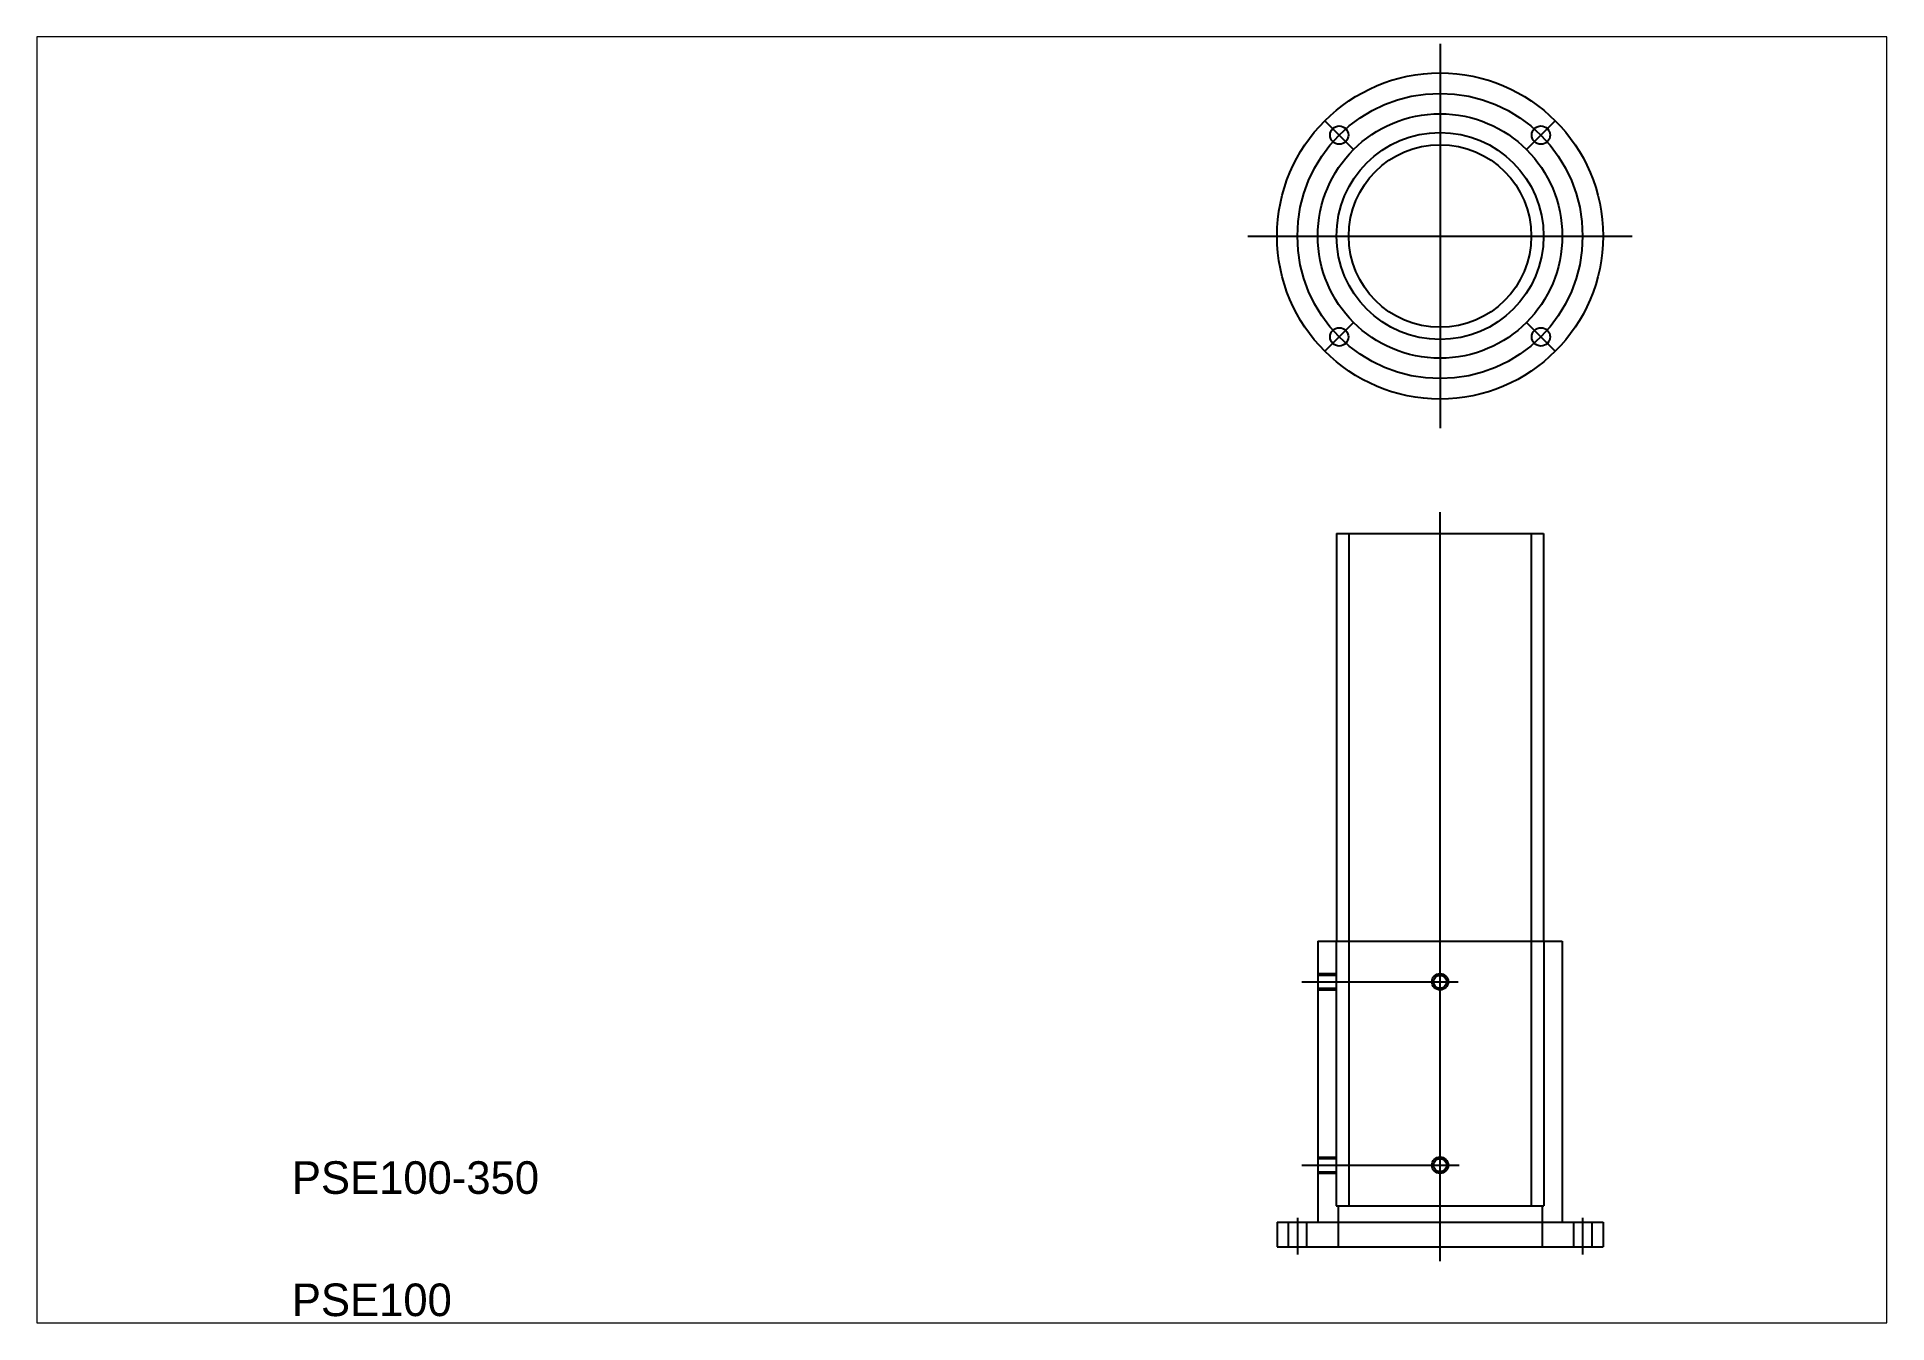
# Paper-space layout 'レイアウト1' of a CAD drawing. Extents: x 1.12 to 10.1, y 0.78 to 7.02.
# The model-space entities are those that its viewports show. They can reach past a viewport. Long polylines and large blocks are cut down to what shows.
import ezdxf

# ---------------------------------------------------------------- set-up
doc = ezdxf.new("R2010")
doc.units = 0
doc.header["$LTSCALE"] = 0.25
doc.header["$MEASUREMENT"] = 0
doc.linetypes.add('CENTER', pattern=[2, 1.25, -0.25, 0.25, -0.25])
doc.linetypes.add('DASHED', pattern=[0.75, 0.5, -0.25])
doc.layers.get('0').update_dxf_attribs({"linetype": 'CONTINUOUS'})
doc.layers.add('CENTER', color=1, linetype='CENTER')

msp = doc.modelspace()

# ---------------------------------------------------------------- linework, layer by layer
for p, q in [((552.73, 424.08), (654.33, 424.08)), ((654.33, 374.08), (654.33, 374.08)), ((654.33, 324.08), (654.33, 324.08)), ((543.53, 224.08), (663.53, 224.08)), ((523.53, 86.08), (683.53, 86.08)), ((523.53, 74.08), (683.53, 74.08))]:
    msp.add_line(p, q)
at = {"color": 7, "linetype": 'Continuous'}
for p, q in [((552.73, 424.08), (552.73, 224.08)), ((654.33, 424.08), (654.33, 224.08)), ((543.53, 224.08), (543.53, 86.08)), ((663.53, 224.08), (663.53, 86.08)), ((523.53, 86.08), (523.53, 74.08)), ((683.53, 86.08), (683.53, 74.08))]:
    msp.add_line(p, q, dxfattribs=at)
at = {"color": 3, "linetype": 'DASHED'}
for p, q in [((558.73, 424.08), (558.73, 94.08)), ((648.33, 424.08), (648.33, 94.08)), ((552.53, 224.08), (552.53, 94.08)), ((654.53, 224.08), (654.53, 94.08)), ((543.53, 208.08), (552.53, 208.08)), ((543.53, 207.28), (552.53, 207.28)), ((543.53, 200.88), (552.53, 200.88)), ((543.53, 200.08), (552.53, 200.08)), ((543.53, 118.08), (552.53, 118.08)), ((543.53, 117.28), (552.53, 117.28)), ((543.53, 110.88), (552.53, 110.88)), ((543.53, 110.08), (552.53, 110.08)), ((552.53, 94.08), (654.53, 94.08)), ((553.48, 94.08), (553.48, 74.08)), ((653.58, 94.08), (653.58, 74.08)), ((529.03, 86.08), (529.03, 74.08)), ((538.03, 86.08), (538.03, 74.08)), ((669.03, 86.08), (669.03, 74.08)), ((678.03, 86.08), (678.03, 74.08))]:
    msp.add_line(p, q, dxfattribs=at)
for centre, radius in [((603.53, 570.1), 80), ((603.53, 570.1), 60), ((554.04, 619.6), 4.5), ((603.53, 570.1), 50.8), ((653.03, 619.6), 4.5), ((603.53, 570.1), 44.8), ((554.04, 520.6), 4.5), ((653.03, 520.6), 4.5), ((603.53, 204.08), 3.2), ((603.53, 114.08), 3.2)]:
    msp.add_circle(centre, radius)
at = {"color": 3}
for centre in [(603.53, 204.08), (603.53, 114.08)]:
    msp.add_circle(centre, 4, dxfattribs=at)
at = {"layer": 'CENTER', "color": 1, "linetype": 'CENTER'}
for p, q in [((603.53, 664.37), (603.53, 475.83)), ((546.97, 626.67), (561.11, 612.53)), ((660.1, 626.67), (645.96, 612.53)), ((509.26, 570.1), (697.81, 570.1)), ((561.11, 527.67), (546.97, 513.53)), ((645.96, 527.67), (660.1, 513.53)), ((603.53, 66.95), (603.53, 434.52)), ((535.72, 204.08), (612.39, 204.08)), ((535.72, 114.08), (612.84, 114.08)), ((533.53, 88.25), (533.53, 70.29)), ((673.53, 88.25), (673.53, 70.29))]:
    msp.add_line(p, q, dxfattribs=at)
msp.add_circle((603.53, 570.1), 70, dxfattribs=at)

# ---------------------------------------------------------------- texts
for s, p in [('PSE100-350', (40, 100)), ('PSE100', (40, 40))]:
    msp.add_text(s, height=16).set_placement(p)

psp = doc.layouts.new('レイアウト1')

# ---------------------------------------------------------------- viewports
at = {"layer": '0'}
psp.add_viewport(center=(5.6137, 3.9021), size=(8.982, 6.243333), view_center_point=(368.9025, 352.196), view_height=631.141638, dxfattribs=at)

doc.saveas('drawing.dxf')
